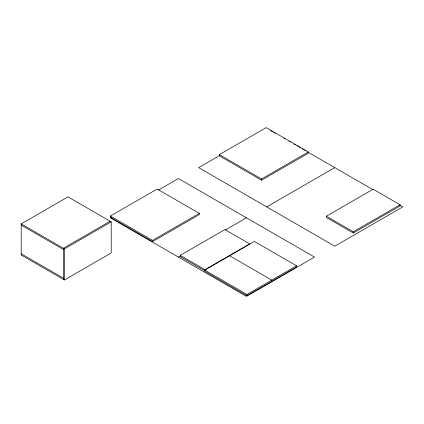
<?xml version="1.0" encoding="UTF-8"?>
<svg xmlns="http://www.w3.org/2000/svg" width="424" height="424" viewBox="0 0 424 424"><rect width="100%" height="100%" fill="white"/><g stroke="black" fill="none" stroke-linecap="round" stroke-linejoin="round"><path stroke-width="0.64" d="M21.2 223.904L67.978 196.895L111.215 221.858L111.215 252.958L64.437 279.967L21.2 255.004L21.2 223.904L64.437 248.867L111.215 221.858M110.373 216.049L157.15 189.04L199.322 213.389L199.322 214.618L152.545 241.627L110.373 217.279L110.373 216.049L152.545 240.397L199.322 213.389M219.378 154.627L266.161 127.624L308.333 151.972L308.333 153.197L261.55 180.205L219.378 155.857L219.378 154.627L261.55 178.976L308.333 151.972M111.517 217.152L110.373 217.809L246.461 296.376L314.502 257.092L178.414 178.525L158.401 190.079M219.256 155.725L198.671 167.613L334.759 246.18L402.8 206.896L399.943 205.243M110.155 221.243L63.372 248.252L63.372 279.352M180.221 255.349L224.874 229.57L249.683 243.89L205.025 269.669L180.221 255.349L180.221 256.578L205.025 270.899M178.414 257.092L180.131 256.101M225.303 230.025L246.461 217.809M266.712 206.896L334.759 167.613M204.781 270.093L254.4 241.447L296.572 265.795L296.572 267.025L246.954 295.666L204.781 271.318L204.781 270.093L246.954 294.442L296.572 265.795M326.348 216.229L373.131 189.226L400.065 204.776L400.065 206L353.282 233.009L326.348 217.459L326.348 216.229L353.282 231.78L400.065 204.776M270.713 130.634L272.431 131.626M273.575 132.288L275.287 133.279M283.868 138.229L285.013 138.892M289.014 141.203L290.159 141.86M294.161 144.171L295.3 144.833M297.017 145.824L298.162 146.481M299.307 147.144L300.446 147.801M302.164 148.792L303.308 149.455M304.453 150.112L305.593 150.774M307.882 152.094L373.067 189.729M229.591 255.767L271.763 280.116L271.763 281.345M21.2 225.128L63.372 249.476M21.2 253.775L63.372 278.123M353.282 231.78L353.282 233.009M261.55 178.976L261.55 180.205M246.954 294.442L246.954 295.666M152.545 240.397L152.545 241.627M64.437 248.867L64.437 279.967"/></g></svg>
